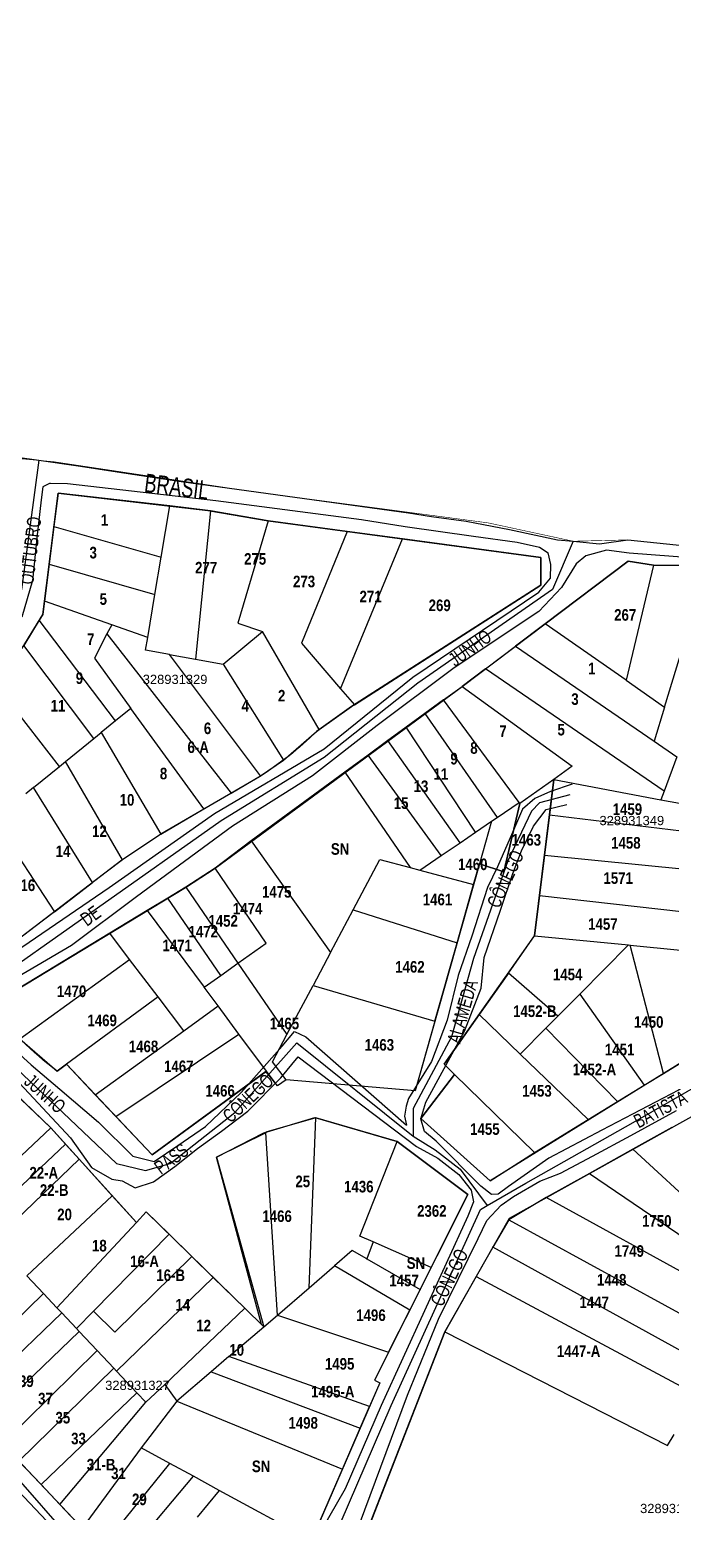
# Model space of a CAD drawing. Extents: x 206155 to 208014, y 4847439 to 4850017.
# Drawn here: x 207088.5 to 207227.3, y 4849492.7 to 4849813.3 of the extents above; entities that cross this region are included whole.
import ezdxf
from ezdxf.enums import TextEntityAlignment as Align

# ---------------------------------------------------------------- set-up
doc = ezdxf.new("R2010")
doc.units = 0
doc.header["$LTSCALE"] = 1.5
doc.header["$MEASUREMENT"] = 0
for name, color, linetype in [('CD-MALHA-LOTES', 40, 'CONTINUOUS'), ('CD_TXT_QUADRA', 7, 'CONTINUOUS'), ('LM-LIM-SETOR-FISCAL', 7, 'CONTINUOUS'), ('RU-QUADRAS', 6, 'CONTINUOUS'), ('SV-EIXO-RUA-N-PAV', 6, 'CONTINUOUS'), ('SV-EIXO-RUA-PAV', 20, 'CONTINUOUS'), ('SV-RUA-NAO-PAV-S-GUIA-C-GUIA', 7, 'CONTINUOUS'), ('SV-RUA-PAVIM-S-GUIA-C-GUIA', 7, 'CONTINUOUS'), ('SV-TXT-RUA-N-PAV-S-GUIA-C-GUIA', 7, 'CONTINUOUS'), ('SV-TXT-RUA-PAV-S-GUIA-C-GUIA', 7, 'CONTINUOUS'), ('Th_NmrPort', 7, 'CONTINUOUS')]:
    doc.layers.add(name, color=color, linetype=linetype)
doc.styles.add('ARIAL', font='ARIAL.TTF')
doc.styles.get("Standard").update_dxf_attribs({"font": 'swisscbo.ttf'})
doc.linetypes.add('Limite', pattern='A,20,-3,[130,ltypeshp.shx,S=6.35,R=0,X=0,Y=0],-3,20', length=46)

msp = doc.modelspace()

# ---------------------------------------------------------------- linework, layer by layer
at = {"layer": 'CD-MALHA-LOTES', "linetype": 'Continuous'}
for p, q in [((207094.64, 4849713.14), (207093.72, 4849705.89)), ((207118.77, 4849710.35), (207094.64, 4849713.14)), ((207116.91, 4849699.27), (207118.77, 4849710.35)), ((207127.61, 4849709.29), (207124.35, 4849677.21)), ((207140.09, 4849707.09), (207127.61, 4849709.29)), ((207093.72, 4849705.89), (207092.69, 4849697.72)), ((207093.72, 4849705.89), (207116.91, 4849699.27)), ((207140.09, 4849707.09), (207133.51, 4849685)), ((207157.14, 4849704.81), (207140.09, 4849707.09)), ((207157.14, 4849704.81), (207147.24, 4849680.64)), ((207169.11, 4849703.21), (207157.14, 4849704.81)), ((207155.73, 4849670.79), (207169.11, 4849703.21)), ((207092.69, 4849697.72), (207091.68, 4849689.77)), ((207092.69, 4849697.72), (207115.56, 4849691.21)), ((207115.56, 4849691.21), (207116.91, 4849699.27)), ((207217.91, 4849698.39), (207199.99, 4849684.88)), ((207223.38, 4849697.55), (207217.46, 4849672.68)), ((207223.38, 4849697.55), (207217.91, 4849698.39)), ((207235.1, 4849697.42), (207223.38, 4849697.55)), ((207225.8, 4849666.85), (207235.1, 4849697.42)), ((207114.01, 4849681.93), (207115.56, 4849691.21)), ((207106.24, 4849684.66), (207091.68, 4849689.77)), ((207090.56, 4849685.65), (207087.21, 4849680.14)), ((207107.07, 4849663.89), (207090.56, 4849685.65)), ((207133.51, 4849685), (207138.84, 4849683.17)), ((207199.99, 4849684.88), (207193.56, 4849680.04)), ((207217.46, 4849672.68), (207199.99, 4849684.88)), ((207105.2, 4849682.67), (207102.47, 4849677.42)), ((207106.24, 4849684.66), (207105.2, 4849682.67)), ((207105.2, 4849682.67), (207132.07, 4849648.25)), ((207114.01, 4849681.93), (207106.24, 4849684.66)), ((207113.55, 4849679.18), (207114.01, 4849681.93)), ((207130.36, 4849676.11), (207138.84, 4849683.17)), ((207151.07, 4849661.97), (207138.84, 4849683.17)), ((207102.36, 4849660.06), (207087.21, 4849680.14)), ((207118.7, 4849678.24), (207113.55, 4849679.18)), ((207147.24, 4849680.64), (207155.73, 4849670.79)), ((207187.03, 4849675.11), (207193.56, 4849680.04)), ((207193.56, 4849680.04), (207223.55, 4849659.46)), ((207102.47, 4849677.42), (207110.39, 4849666.58)), ((207138.43, 4849651.96), (207118.7, 4849678.24)), ((207118.7, 4849678.24), (207124.35, 4849677.21)), ((207124.35, 4849677.21), (207130.36, 4849676.11)), ((207130.36, 4849676.11), (207143.39, 4849655.39)), ((207187.03, 4849675.11), (207182.01, 4849671.33)), ((207225.73, 4849648.7), (207187.03, 4849675.11)), ((207094.94, 4849654.04), (207079.95, 4849673.31)), ((207217.46, 4849672.68), (207225.8, 4849666.85)), ((207155.73, 4849670.79), (207158.7, 4849667.34)), ((207178.01, 4849668.4), (207182.01, 4849671.33)), ((207182.01, 4849671.33), (207205.79, 4849654.08)), ((207110.39, 4849666.58), (207107.07, 4849663.89)), ((207126.14, 4849644.82), (207110.39, 4849666.58)), ((207178.01, 4849668.4), (207173.95, 4849665.44)), ((207194.33, 4849646.24), (207178.01, 4849668.4)), ((207225.8, 4849666.85), (207223.55, 4849659.46)), ((207107.07, 4849663.89), (207103.92, 4849661.33)), ((207169.93, 4849662.51), (207165.95, 4849659.61)), ((207173.95, 4849665.44), (207169.93, 4849662.51)), ((207184.93, 4849639.82), (207169.93, 4849662.51)), ((207173.95, 4849665.44), (207189.6, 4849643.01)), ((207096.22, 4849655.08), (207102.36, 4849660.06)), ((207102.36, 4849660.06), (207103.92, 4849661.33)), ((207103.92, 4849661.33), (207116.85, 4849639.38)), ((207165.95, 4849659.61), (207161.67, 4849656.48)), ((207181.58, 4849637.53), (207165.95, 4849659.61)), ((207223.55, 4849659.46), (207228.47, 4849656.09)), ((207161.67, 4849656.48), (207156.62, 4849652.8)), ((207177.51, 4849634.74), (207161.67, 4849656.48)), ((207228.47, 4849656.09), (207225.73, 4849648.7)), ((207089.34, 4849649.5), (207094.94, 4849654.04)), ((207094.94, 4849654.04), (207096.22, 4849655.08)), ((207108.56, 4849633.83), (207096.22, 4849655.08)), ((207156.62, 4849652.8), (207136.42, 4849637.94)), ((207138.43, 4849651.96), (207143.39, 4849655.39)), ((207156.62, 4849652.8), (207170.74, 4849632.14)), ((207205.79, 4849654.08), (207201.82, 4849651.21)), ((207089.34, 4849649.5), (207087.63, 4849648.11)), ((207102.1, 4849628.92), (207089.34, 4849649.5)), ((207132.07, 4849648.25), (207138.43, 4849651.96)), ((207201.82, 4849651.21), (207194.48, 4849646.04)), ((207201.82, 4849651.21), (207200.88, 4849643.48)), ((207201.82, 4849651.21), (207225.02, 4849646.8)), ((207126.14, 4849644.82), (207132.07, 4849648.25)), ((207225.73, 4849648.7), (207225.02, 4849646.8)), ((207225.02, 4849646.8), (207231.85, 4849645.55)), ((207116.85, 4849639.38), (207126.14, 4849644.82)), ((207189.6, 4849643.01), (207194.33, 4849646.24)), ((207194.48, 4849646.04), (207194.33, 4849646.24)), ((207200.88, 4849643.48), (207199.82, 4849634.82)), ((207231.85, 4849639.76), (207200.88, 4849643.48)), ((207080.79, 4849642.56), (207093.85, 4849622.61)), ((207184.93, 4849639.82), (207188.36, 4849642.17)), ((207188.36, 4849642.17), (207185.75, 4849632.94)), ((207188.36, 4849642.17), (207189.6, 4849643.01)), ((207116.85, 4849639.38), (207108.56, 4849633.83)), ((207136.42, 4849637.94), (207128.63, 4849632.04)), ((207136.42, 4849637.94), (207153.55, 4849613.79)), ((207177.51, 4849634.74), (207181.58, 4849637.53)), ((207181.58, 4849637.53), (207184.93, 4849639.82)), ((207108.56, 4849633.83), (207102.1, 4849628.92)), ((207158.47, 4849623.04), (207164.24, 4849633.87)), ((207164.24, 4849633.87), (207170.74, 4849632.14)), ((207172.88, 4849631.58), (207177.51, 4849634.74)), ((207199.82, 4849634.82), (207198.76, 4849626.1)), ((207199.82, 4849634.82), (207231.04, 4849631.7)), ((207128.63, 4849632.04), (207122.27, 4849627.94)), ((207139.66, 4849615.82), (207128.63, 4849632.04)), ((207170.74, 4849632.14), (207172.88, 4849631.58)), ((207172.88, 4849631.58), (207184.49, 4849628.49)), ((207184.49, 4849628.49), (207185.75, 4849632.94)), ((207093.85, 4849622.61), (207102.1, 4849628.92)), ((207122.27, 4849627.94), (207118.38, 4849625.56)), ((207122.27, 4849627.94), (207133.49, 4849611.46)), ((207180.93, 4849615.91), (207184.49, 4849628.49)), ((207118.38, 4849625.56), (207113.92, 4849622.86)), ((207129.8, 4849608.85), (207118.38, 4849625.56)), ((207198.76, 4849626.1), (207197.69, 4849617.39)), ((207198.76, 4849626.1), (207230.13, 4849622.61)), ((207093.85, 4849622.61), (207087.3, 4849617.6)), ((207113.92, 4849622.86), (207105.8, 4849617.96)), ((207113.92, 4849622.86), (207126.21, 4849606.31)), ((207153.55, 4849613.79), (207158.47, 4849623.04)), ((207158.47, 4849623.04), (207180.93, 4849615.91)), ((207110.09, 4849612.31), (207105.8, 4849617.96)), ((207133.49, 4849611.46), (207139.66, 4849615.82)), ((207176.12, 4849598.93), (207180.93, 4849615.91)), ((207192.02, 4849609.31), (207197.69, 4849617.39)), ((207197.69, 4849617.39), (207218, 4849615.43)), ((207218, 4849615.43), (207207.44, 4849604.76)), ((207218, 4849615.43), (207218.35, 4849615.4)), ((207225.54, 4849587.65), (207218.35, 4849615.4)), ((207218.35, 4849615.4), (207229.24, 4849614.31)), ((207086.35, 4849595.13), (207110.09, 4849612.31)), ((207116.24, 4849604.19), (207110.09, 4849612.31)), ((207129.8, 4849608.85), (207133.49, 4849611.46)), ((207133.49, 4849611.46), (207144.12, 4849596.08)), ((207153.55, 4849613.79), (207149.77, 4849606.69)), ((207126.21, 4849606.31), (207129.8, 4849608.85)), ((207192.02, 4849609.31), (207185.68, 4849600.36)), ((207202.72, 4849600), (207192.02, 4849609.31)), ((207129.22, 4849602.25), (207126.21, 4849606.31)), ((207144.12, 4849596.08), (207149.77, 4849606.69)), ((207149.77, 4849606.69), (207176.12, 4849598.93)), ((207207.44, 4849604.76), (207202.72, 4849600)), ((207207.44, 4849604.76), (207221.38, 4849585.1)), ((207116.24, 4849604.19), (207096.43, 4849589.63)), ((207121.79, 4849596.87), (207116.24, 4849604.19)), ((207121.79, 4849596.87), (207129.22, 4849602.25)), ((207133.74, 4849596.15), (207129.22, 4849602.25)), ((207176.12, 4849598.93), (207171.85, 4849583.87)), ((207185.68, 4849600.36), (207194.58, 4849591.79)), ((207202.72, 4849600), (207200.15, 4849597.41)), ((207102.68, 4849583.03), (207121.79, 4849596.87)), ((207107.15, 4849578.3), (207133.74, 4849596.15)), ((207139.69, 4849588.12), (207133.74, 4849596.15)), ((207140.97, 4849590.17), (207144.12, 4849596.08)), ((207200.15, 4849597.41), (207194.58, 4849591.79)), ((207215.61, 4849581.55), (207200.15, 4849597.41)), ((207194.58, 4849591.79), (207209.26, 4849577.65)), ((207096.43, 4849589.63), (207102.68, 4849583.03)), ((207143.94, 4849586.26), (207140.97, 4849590.17)), ((207114.99, 4849570.02), (207139.69, 4849588.12)), ((207142.05, 4849584.95), (207139.69, 4849588.12)), ((207143.94, 4849586.26), (207142.05, 4849584.95)), ((207171.85, 4849583.87), (207143.94, 4849586.26)), ((207197.68, 4849570.54), (207180.38, 4849587.44)), ((207221.38, 4849585.1), (207225.54, 4849587.65)), ((207102.68, 4849583.03), (207107.15, 4849578.3)), ((207215.61, 4849581.55), (207221.38, 4849585.1)), ((207093.05, 4849575.87), (207086.6, 4849582.09)), ((207209.26, 4849577.65), (207215.61, 4849581.55)), ((207074.3, 4849558.29), (207093.05, 4849575.87)), ((207096.21, 4849572.37), (207093.05, 4849575.87)), ((207107.15, 4849578.3), (207114.99, 4849570.02)), ((207150.37, 4849578.07), (207139.55, 4849574.92)), ((207148.95, 4849541.32), (207150.37, 4849578.07)), ((207167.99, 4849572.95), (207150.37, 4849578.07)), ((207197.68, 4849570.54), (207209.26, 4849577.65)), ((207227.36, 4849575.94), (207218.9, 4849571.27)), ((207139.55, 4849574.81), (207128.89, 4849569.54)), ((207139.55, 4849574.92), (207139.55, 4849574.81)), ((207142.07, 4849535.36), (207139.55, 4849574.81)), ((207159.92, 4849552.48), (207167.99, 4849572.95)), ((207077.6, 4849554.78), (207096.21, 4849572.37)), ((207099.2, 4849569.08), (207096.21, 4849572.37)), ((207128.89, 4849569.54), (207139.14, 4849532.86)), ((207188.11, 4849564.45), (207197.68, 4849570.54)), ((207218.9, 4849571.27), (207209.57, 4849566.03)), ((207243.78, 4849548.35), (207218.9, 4849571.27)), ((207080.76, 4849551.42), (207099.2, 4849569.08)), ((207106.36, 4849561.19), (207099.2, 4849569.08)), ((207209.57, 4849566.03), (207200.22, 4849560.85)), ((207209.57, 4849566.03), (207241.4, 4849544.3)), ((207087.88, 4849543.87), (207106.36, 4849561.19)), ((207111.59, 4849555.43), (207106.36, 4849561.19)), ((207200.22, 4849560.85), (207192.1, 4849556.02)), ((207238.68, 4849539.66), (207200.22, 4849560.85)), ((207094.38, 4849536.96), (207111.59, 4849555.43)), ((207192.1, 4849556.02), (207188.67, 4849550.05)), ((207192.1, 4849556.02), (207234.66, 4849532.73)), ((207118.62, 4849552.87), (207102.26, 4849536.21)), ((207123.54, 4849548.08), (207118.62, 4849552.87)), ((207162.78, 4849551.21), (207159.92, 4849552.48)), ((207162.78, 4849551.21), (207161.43, 4849547.53)), ((207175.31, 4849545.66), (207162.78, 4849551.21)), ((207106.89, 4849531.7), (207123.54, 4849548.08)), ((207123.54, 4849548.08), (207128.2, 4849543.53)), ((207158.23, 4849549.35), (207154.41, 4849546.04)), ((207161.43, 4849547.53), (207158.23, 4849549.35)), ((207161.43, 4849547.53), (207172.94, 4849540.95)), ((207188.67, 4849550.05), (207185.07, 4849543.75)), ((207231.54, 4849526.46), (207188.67, 4849550.05)), ((207087.88, 4849543.87), (207091.49, 4849540.04)), ((207148.95, 4849541.32), (207154.41, 4849546.04)), ((207170.69, 4849536.47), (207154.41, 4849546.04)), ((207172.94, 4849540.95), (207175.31, 4849545.66)), ((207185.07, 4849543.75), (207178.29, 4849531.77)), ((207185.07, 4849543.75), (207229.32, 4849520.02)), ((207128.2, 4849543.53), (207107.27, 4849523.27)), ((207135.03, 4849536.87), (207128.2, 4849543.53)), ((207142.07, 4849535.36), (207148.95, 4849541.32)), ((207170.69, 4849536.47), (207172.94, 4849540.95)), ((207091.49, 4849540.04), (207070.54, 4849519.76)), ((207094.38, 4849536.96), (207091.49, 4849540.04)), ((207074.56, 4849515.79), (207095.43, 4849535.85)), ((207095.43, 4849535.85), (207094.38, 4849536.96)), ((207095.43, 4849535.85), (207098.6, 4849532.48)), ((207098.6, 4849532.48), (207102.26, 4849536.21)), ((207102.26, 4849536.21), (207106.89, 4849531.7)), ((207135.03, 4849536.87), (207117.68, 4849520.4)), ((207139.14, 4849532.86), (207135.03, 4849536.87)), ((207139.14, 4849532.86), (207142.07, 4849535.36)), ((207142.07, 4849535.36), (207166.11, 4849527.36)), ((207166.11, 4849527.36), (207170.69, 4849536.47)), ((207099.18, 4849531.87), (207078.47, 4849511.94)), ((207099.18, 4849531.87), (207098.6, 4849532.48)), ((207103.06, 4849527.74), (207099.18, 4849531.87)), ((207131.58, 4849526.41), (207139.14, 4849532.86)), ((207178.29, 4849531.77), (207159.67, 4849484.16)), ((207178.29, 4849531.77), (207226.4, 4849507.19)), ((207082.61, 4849507.56), (207103.06, 4849527.74)), ((207106.68, 4849523.9), (207103.06, 4849527.74)), ((207131.58, 4849526.41), (207127.71, 4849523.1)), ((207161.97, 4849515.64), (207131.58, 4849526.41)), ((207166.11, 4849527.36), (207163.08, 4849521.33)), ((207086.17, 4849503.79), (207106.68, 4849523.9)), ((207107.27, 4849523.27), (207106.68, 4849523.9)), ((207107.27, 4849523.27), (207111.69, 4849518.58)), ((207127.71, 4849523.1), (207120.33, 4849516.81)), ((207127.71, 4849523.1), (207159.95, 4849510.96)), ((207163.08, 4849521.33), (207164.18, 4849520.78)), ((207090.94, 4849498.75), (207111.69, 4849518.58)), ((207113.62, 4849516.53), (207111.69, 4849518.58)), ((207117.68, 4849520.4), (207113.62, 4849516.53)), ((207117.68, 4849520.4), (207120.33, 4849516.81)), ((207164.18, 4849520.78), (207161.97, 4849515.64)), ((207094.99, 4849494.46), (207113.62, 4849516.53)), ((207120.33, 4849516.81), (207112.61, 4849506.67)), ((207120.33, 4849516.81), (207156.13, 4849502.1)), ((207159.95, 4849510.96), (207161.97, 4849515.64)), ((207156.13, 4849502.1), (207159.95, 4849510.96)), ((207226.4, 4849507.19), (207227.87, 4849509.59)), ((207112.61, 4849506.67), (207099.85, 4849489.32)), ((207118.81, 4849503.3), (207112.61, 4849506.67)), ((207086.17, 4849503.79), (207090.94, 4849498.75)), ((207103.94, 4849484.99), (207118.81, 4849503.3)), ((207123.89, 4849500.54), (207118.81, 4849503.3)), ((207149.41, 4849486.68), (207156.13, 4849502.1)), ((207107.59, 4849481.13), (207123.89, 4849500.54)), ((207129.5, 4849497.49), (207123.89, 4849500.54)), ((207090.94, 4849498.75), (207094.99, 4849494.46)), ((207129.5, 4849497.49), (207124.69, 4849491.72)), ((207149.41, 4849486.68), (207129.5, 4849497.49)), ((207094.99, 4849494.46), (207099.85, 4849489.32))]:
    msp.add_line(p, q, dxfattribs=at)
at = {"layer": 'CD-MALHA-LOTES', "linetype": 'Continuous', "flags": 128}
for points in [[(207127.61, 4849709.29), (207127.04, 4849709.39), (207118.77, 4849710.35)], [(207158.7, 4849667.34), (207199.05, 4849693.23), (207199.05, 4849699.21), (207169.11, 4849703.21)], [(207091.68, 4849689.77), (207091.32, 4849686.89), (207090.56, 4849685.65)], [(207151.07, 4849661.97), (207158.11, 4849666.96), (207158.7, 4849667.34)], [(207143.39, 4849655.39), (207150.52, 4849661.58), (207151.07, 4849661.97)], [(207185.75, 4849632.94), (207191, 4849631.26), (207194.48, 4849646.04)], [(207105.8, 4849617.96), (207079.84, 4849602.28), (207086.35, 4849595.13)], [(207225.54, 4849587.65), (207232.72, 4849592.06), (207232.5, 4849614.03), (207229.24, 4849614.31)], [(207185.68, 4849600.36), (207178.1, 4849589.67), (207180.38, 4849587.44)], [(207086.35, 4849595.13), (207094.42, 4849588.15), (207096.43, 4849589.63)], [(207180.38, 4849587.44), (207173.1, 4849577.93), (207188.11, 4849564.45)], [(207175.31, 4849545.66), (207183.24, 4849561.44), (207167.99, 4849572.95)], [(207118.62, 4849552.87), (207113.69, 4849557.69), (207111.59, 4849555.43)]]:
    msp.add_lwpolyline(points, dxfattribs=at)
at = {"layer": 'CD-MALHA-LOTES', "linetype": 'Continuous'}
for p in [(207103.92, 4849661.33), (207116.85, 4849639.38), (207158.47, 4849623.04), (207161.43, 4849547.53), (207188.67, 4849550.05), (207172.94, 4849540.95), (207142.07, 4849535.36), (207166.11, 4849527.36)]:
    msp.add_point(p, dxfattribs=at)
at = {"layer": 'LM-LIM-SETOR-FISCAL', "linetype": 'Limite', "ltscale": 0.1, "const_width": 0.13, "flags": 128}
msp.add_lwpolyline([(207693.53, 4847579.56), (207661.03, 4847549.31), (207612.7, 4847504.12), (207608.58, 4847500.27), (207585.3, 4847478.55), (207576.34, 4847469.74), (207571.87, 4847465.34), (207556.36, 4847486.66), (207540.14, 4847507.78), (207531.85, 4847519.47), (207511.91, 4847545.61), (207506.17, 4847553.18), (207498.88, 4847562.81), (207463.75, 4847610.71), (207457.67, 4847619.01), (207440.44, 4847642.51), (207431.06, 4847656.73), (207427.79, 4847661.69), (207410.24, 4847685.38), (207400.06, 4847698.96), (207390.62, 4847713.26), (207368.81, 4847743.14), (207367.63, 4847745.51), (207365.1, 4847750.55), (207350.49, 4847771.92), (207340.01, 4847785.42), (207333.8, 4847793.43), (207328.91, 4847799.72), (207315.6, 4847819.35), (207310.76, 4847826.26), (207285.87, 4847860.83), (207260.72, 4847896.98), (207248.23, 4847915.4), (207242.67, 4847921.29), (207202.51, 4847892.47), (207193.03, 4847885.67), (207186.34, 4847883.83), (207169.47, 4847906.92), (207159.13, 4847921.36), (207145.03, 4847940.16), (207134.22, 4847955.66), (207130.37, 4847960.22), (207126.09, 4847965.9), (207111.59, 4847986.15), (207100.06, 4848001.48), (207090.77, 4848014.03), (207087.01, 4848019.05), (207075.04, 4848034.33), (207069.37, 4848045.04), (207069.26, 4848049.8), (207069.11, 4848053.33), (207066.5, 4848058.01), (207060.87, 4848065.4), (207031.95, 4848105.77), (207020.41, 4848120.82), (207005.92, 4848142.54), (206995.35, 4848155.22), (206982.67, 4848172.12), (206959.42, 4848202.77), (206955.58, 4848209.27), (206948.97, 4848217), (206956.28, 4848221.98), (206974.04, 4848236.91), (207015.88, 4848269.11), (207005.71, 4848281.99), (206987.16, 4848307.84), (206966.87, 4848336.83), (206960.49, 4848346.74), (207051.18, 4848413.73), (207093.59, 4848446.09), (207106.7, 4848455.88), (207140.72, 4848483.45), (207169.66, 4848504.88), (207261.26, 4848571.24), (207250.42, 4848586.92), (207233.64, 4848611.27), (207214.13, 4848640.25), (207199.66, 4848661.86), (207162.16, 4848719.72), (207148.67, 4848740.27), (207138.58, 4848756.16), (207114.21, 4848785.08), (207108.98, 4848791.97), (207099.68, 4848804.07), (207089.04, 4848833.89), (207075.28, 4848852.41), (207054.15, 4848879.42), (207034.07, 4848905.39), (207008.79, 4848936.89), (207002.49, 4848944.75), (206978.67, 4848976.02), (206968.98, 4848989.87), (206958.44, 4849004.76), (206966.26, 4849011.39), (206981.71, 4849023.09), (207002.58, 4849038.25), (207026.18, 4849059.14), (207039.09, 4849069.24), (207048.4, 4849077.1), (207033.93, 4849094.44), (207025.31, 4849104.91), (207019.34, 4849111.98), (206955.53, 4849187.19), (206739.99, 4849438.83), (206628.48, 4849357.79), (206159.3, 4849769.3), (206177.89, 4849842.97), (206311.32, 4849828.25), (206318.97, 4849888.04), (206376.86, 4849879.93), (206422.43, 4850015.06), (206474.48, 4850006.62), (206492.19, 4850011.1), (206819.81, 4849985.62), (206867.89, 4849970.66), (206761.86, 4849758.64), (206955.52, 4849737.17), (206981.38, 4849733.58), (207038.29, 4849725.23), (207070.29, 4849722.03), (207093.76, 4849719.89), (207136.42, 4849713.49), (207187.69, 4849706.67), (207206.03, 4849702.71), (207217.82, 4849703), (207238.05, 4849700.95), (207257.69, 4849697.98), (207277.63, 4849691.43), (207298.76, 4849680.12), (207307.69, 4849672.68), (207325.58, 4849647.34), (207339.6, 4849627.48), (207365.17, 4849591.27), (207375.36, 4849576.96), (207394.56, 4849549.23), (207402.02, 4849538.56), (207409.91, 4849527.9), (207417.58, 4849518.68), (207445.75, 4849483.09), (207461.51, 4849464.09), (207489.49, 4849426.56), (207512.94, 4849401.39), (207520.93, 4849386.71), (207524.83, 4849382.69), (207529.48, 4849377.88), (207540.69, 4849361.49), (207560.95, 4849335.89), (207577.23, 4849307.07), (207583.74, 4849297.42), (207628.15, 4849239.89), (207643.22, 4849219.05), (207658.02, 4849201.49), (207693.22, 4849158.83), (207705.61, 4849141.39), (207712.86, 4849133.84), (207725.65, 4849112.01), (207736.66, 4849084.67), (207739.33, 4849078.11), (207747.93, 4849059.71), (207757.22, 4849040.43), (207775.14, 4849006.28), (207791.99, 4848977.54), (207792.78, 4848975.77), (207795.96, 4848968.62), (207802.2, 4848960.18), (207825.03, 4848930.31), (207842.53, 4848910.15), (207856.41, 4848891.07), (207858.75, 4848886.94), (207866.81, 4848872.74), (207869.94, 4848867.11), (207871.77, 4848863.82), (207879.69, 4848853.91), (207882.92, 4848845.94), (207889.76, 4848830.42), (207897.96, 4848811.56), (207901.5, 4848803.37), (207910.93, 4848782.03), (207925.43, 4848746.58), (207927.76, 4848740.69), (207935.19, 4848724.84), (207938.98, 4848722.35), (207951.29, 4848714.3), (207953.61, 4848706.94), (207955.87, 4848700.21), (207959.42, 4848694.96), (207980.21, 4848656.63), (207983.23, 4848650.23), (207987.97, 4848639.65), (207991.98, 4848624.34), (207992.34, 4848618.14), (207992.71, 4848609.76), (207992.35, 4848598.91), (207989.51, 4848588.21), (207986.21, 4848576.49), (207981.13, 4848552.93), (207979.22, 4848544.32), (207974.12, 4848527.55), (207970.47, 4848512.96), (207968.53, 4848505.21), (207962.87, 4848484.57), (207961.77, 4848475.9), (207962.44, 4848471.73), (207962.76, 4848468.22), (207963.58, 4848460.32), (207965.62, 4848437.71), (207970.3, 4848417.74), (207973.97, 4848405.11), (207979.52, 4848388.8), (207983.37, 4848372.15), (207985.88, 4848361.34), (207994.8, 4848328.69), (207998.94, 4848313.63), (208000.94, 4848308.61), (208001.28, 4848301.24), (208004.29, 4848290.86), (208006.08, 4848286.4), (208007.64, 4848282.49), (208010.65, 4848271.5), (208010.53, 4848262.57), (208009.71, 4848251.17), (208006.89, 4848242.28), (208002.27, 4848228.55), (207997.36, 4848212.8), (207991.07, 4848194.77), (207987.4, 4848183.31), (207984.51, 4848174.56), (207981.76, 4848167.44), (207976.41, 4848152.41), (207973.09, 4848141.61), (207967.4, 4848130.11), (207964.22, 4848121.42), (207961.45, 4848112.84), (207955.63, 4848098.17), (207952.19, 4848088.84), (207947.6, 4848075.6), (207943.28, 4848060.34), (207938.8, 4848047.89), (207935.95, 4848038.31), (207931.75, 4848023.44), (207924.02, 4847983.95), (207922.67, 4847973.36), (207921, 4847963.57), (207920.32, 4847960.19), (207917.77, 4847945.28), (207916.42, 4847941.01), (207910.26, 4847922.04), (207901.41, 4847892.98), (207897.62, 4847878.65), (207892.25, 4847865.58), (207878.3, 4847837.34), (207872.42, 4847829.43), (207870.47, 4847825.73), (207866.98, 4847818.64), (207853.99, 4847795.84), (207843.32, 4847778.24), (207832.06, 4847762.95), (207814.75, 4847736.4), (207805.8, 4847721.97), (207788.79, 4847698.98), (207782.07, 4847685.13), (207771.56, 4847663.44), (207770.16, 4847648.29), (207754.59, 4847638.36), (207743.55, 4847627.73)], close=True, dxfattribs=at)
at = {"layer": 'RU-QUADRAS', "color": 6, "linetype": 'Continuous'}
msp.add_lwpolyline([(207041.31, 4849639.13), (207086.89, 4849679.61), (207091.32, 4849686.89), (207094.64, 4849713.14), (207127.04, 4849709.39), (207140.09, 4849707.09), (207199.05, 4849699.21), (207199.05, 4849693.23), (207158.11, 4849666.96), (207150.52, 4849661.58, -0.055004), (207138.17, 4849651.78), (207116.85, 4849639.38), (207108.42, 4849633.75), (207073.04, 4849606.7, -0.028276)], format="xyb", close=True, dxfattribs=at)
for points in [[(207232.72, 4849592.06), (207188.11, 4849564.45), (207173.1, 4849577.93), (207180.38, 4849587.44), (207178.1, 4849589.67), (207197.69, 4849617.39), (207201.82, 4849651.21), (207194.48, 4849646.04), (207191, 4849631.26), (207185.75, 4849632.94), (207171.85, 4849583.87), (207143.94, 4849586.26), (207142.05, 4849584.95), (207139.58, 4849588.04), (207114.99, 4849570.02), (207096.43, 4849589.63), (207094.42, 4849588.15, -0.059657), (207079.84, 4849602.28), (207122.15, 4849627.86), (207128.62, 4849632.05), (207182.01, 4849671.33), (207217.91, 4849698.39), (207223.38, 4849697.55), (207235.1, 4849697.42)], [(207159.67, 4849484.16), (207178.29, 4849531.77), (207192.29, 4849556.36), (207233.51, 4849579.35, -0.019075)]]:
    msp.add_lwpolyline(points, format="xyb", dxfattribs=at)
msp.add_lwpolyline([(207028.27, 4849564.59), (207029.65, 4849567.07), (207071.83, 4849596.27), (207093.05, 4849575.87), (207111.59, 4849555.43), (207113.69, 4849557.69), (207138.62, 4849533.37), (207128.89, 4849569.54), (207139.09, 4849574.78), (207150.12, 4849578.08), (207167.99, 4849572.95), (207183.24, 4849561.44), (207163.08, 4849521.33), (207164.18, 4849520.78), (207149.41, 4849486.68), (207144.06, 4849479.72), (207125.58, 4849462.09), (207078.46, 4849511.94), (207028.66, 4849561.15)], close=True, dxfattribs=at)
at = {"layer": 'SV-EIXO-RUA-N-PAV'}
for points in [[(206971.22, 4849735.12), (206971.85, 4849713.67), (206973.93, 4849690.76), (206976.61, 4849684.21), (206981.67, 4849677.96), (207031.37, 4849640.76), (207036.15, 4849636.26), (207067.68, 4849606.54), (207072.12, 4849601.97), (207078.39, 4849595.53), (207107.26, 4849568.15), (207113.51, 4849566.66), (207118.86, 4849568.15), (207132.85, 4849579.16), (207146.29, 4849594.24), (207171.44, 4849574.06)], [(207090.45, 4849720.23), (207086.72, 4849692.25), (207084.04, 4849686.59), (207079.58, 4849681.83), (207036.15, 4849636.26)], [(207206.03, 4849702.71), (207201.59, 4849692.25), (207172.43, 4849672.01), (207152.19, 4849655.94), (207129.87, 4849642.25), (207076.31, 4849604.46), (207072.12, 4849601.97), (207050.71, 4849589.28), (207020.5, 4849566.56), (207019.09, 4849565.5), (206973.51, 4849531.22)], [(207217.82, 4849703), (207238.05, 4849700.95), (207257.69, 4849697.98), (207277.63, 4849691.43), (207298.76, 4849680.12), (207307.69, 4849672.68), (207325.58, 4849647.34), (207339.6, 4849627.48), (207365.17, 4849591.27), (207399.77, 4849542.27), (207409.91, 4849527.9), (207417.58, 4849518.68), (207442.07, 4849489.27), (207512.94, 4849401.39)], [(207124.19, 4849456.05), (207139.84, 4849469.42), (207146.39, 4849475.67), (207152.04, 4849481.92), (207166.63, 4849515.85), (207185.97, 4849558.25), (207187.44, 4849559.1), (207195.79, 4849563.91), (207219, 4849577), (207234.55, 4849585.96), (207236.56, 4849587.12), (207259.63, 4849602.41), (207261.52, 4849603.61), (207264.22, 4849605.31), (207265.9, 4849606.09), (207267.48, 4849606.8), (207281.65, 4849618.67), (207286.79, 4849622.02), (207325.58, 4849647.34)], [(207205.31, 4849647.91), (207198.77, 4849646.12), (207196.98, 4849644.33), (207191.92, 4849633.62), (207184.48, 4849612.49), (207179.72, 4849595.53), (207171.39, 4849580.05), (207171.44, 4849574.06), (207176.15, 4849571.13), (207181.58, 4849566.96), (207187.44, 4849559.1)], [(207019.09, 4849565.5), (207029.15, 4849554.25), (207037.42, 4849548.71), (207122.01, 4849459.28), (207124.19, 4849456.05), (207128.09, 4849450.24), (207154.06, 4849424.12), (207166.38, 4849408.84), (207175.42, 4849394.96), (207180.36, 4849382.81)]]:
    msp.add_lwpolyline(points, dxfattribs=at)
at = {"layer": 'SV-EIXO-RUA-PAV'}
msp.add_lwpolyline([(206955.52, 4849737.31), (206971.22, 4849735.12), (206975.46, 4849734.58), (207009.95, 4849730.24), (207081.69, 4849721.47), (207090.45, 4849720.23), (207098.99, 4849719.03), (207108.87, 4849717.52), (207121.23, 4849715.65), (207170.41, 4849708.82), (207175.36, 4849708.09), (207182.86, 4849707.04), (207192.26, 4849705.28), (207202.66, 4849703.02), (207206.03, 4849702.71), (207211.73, 4849702.18), (207217.82, 4849703)], dxfattribs=at)
at = {"layer": 'SV-RUA-NAO-PAV-S-GUIA-C-GUIA', "flags": 128}
for points in [[(207092.94, 4849715.24), (207091.35, 4849714.46), (207090.97, 4849711.66), (207090.09, 4849704.06), (207089.12, 4849694.19), (207086.82, 4849686.31)], [(207237.14, 4849698.7), (207218.16, 4849700.16), (207213.25, 4849700.81), (207208.78, 4849699.56), (207206.7, 4849697.8), (207203.5, 4849692.71), (207198.59, 4849687.54), (207180.26, 4849675.34), (207163.67, 4849662.84), (207149.68, 4849652.01), (207132.35, 4849641.13), (207111.6, 4849625.84), (207097.54, 4849615.33), (207082.54, 4849606.49)], [(207080.99, 4849611.03), (207105.66, 4849627.81), (207128.43, 4849643.83), (207152.15, 4849657.79), (207171.38, 4849673.32), (207198.59, 4849691.69), (207201.14, 4849694.75), (207201.2, 4849697.65), (207200.64, 4849700.17)], [(207205.79, 4849650.15), (207201.12, 4849648.57), (207197.76, 4849647.12), (207195.1, 4849644.81), (207192.91, 4849639.72), (207189.64, 4849632.33), (207187.48, 4849627.85), (207184.12, 4849617.32), (207181.17, 4849608.84), (207178.76, 4849599.13), (207175.36, 4849590.22), (207170.39, 4849582.25), (207169.92, 4849580.56), (207169.54, 4849578.37), (207169.97, 4849576.49)], [(207233.36, 4849586.96), (207228.82, 4849584), (207212.23, 4849575.41), (207200.77, 4849569.31), (207192.01, 4849563.17), (207189.84, 4849561.56), (207188.39, 4849561.5), (207186.08, 4849563.29), (207176.37, 4849572.99), (207173.86, 4849575.07), (207173.07, 4849577.79), (207174.17, 4849581.4), (207182.56, 4849596.8), (207186.16, 4849606.09), (207186.76, 4849612.68), (207190.31, 4849622.92), (207193, 4849630.86), (207194.88, 4849635.76), (207197.45, 4849641.09), (207200.2, 4849644.7), (207204.67, 4849645.78)], [(207083.04, 4849594.77), (207088.8, 4849589.48), (207095.03, 4849584.24), (207103.35, 4849577.11), (207110.82, 4849569.75), (207115.43, 4849568.62), (207120.5, 4849572.07), (207126.52, 4849576.17), (207134.24, 4849583.51), (207143.1, 4849593.52), (207145.78, 4849596.73), (207148.2, 4849595.52), (207169.97, 4849576.49)], [(207085.29, 4849586.61), (207097.34, 4849573.71), (207101.88, 4849567.33), (207106.22, 4849564.75), (207108.48, 4849564.44), (207111.31, 4849562.88), (207115.3, 4849564.17), (207119.88, 4849567.49), (207124.76, 4849571.41), (207129.99, 4849575.13), (207135.66, 4849579.46), (207142.81, 4849586.66), (207146.54, 4849591.24), (207172.15, 4849571.81), (207176.74, 4849569.34), (207181.29, 4849565.79), (207183.96, 4849562.41), (207184.48, 4849559.88), (207183.22, 4849556.78), (207164.47, 4849515.87), (207156.74, 4849497.82), (207146.47, 4849480.03)], [(207159.81, 4849490.19), (207170.19, 4849518.09), (207176.91, 4849534.52), (207185.45, 4849551.92), (207187.38, 4849555.85), (207190.46, 4849559.19), (207193.14, 4849561), (207198.8, 4849564.33), (207203.31, 4849566.07), (207210.24, 4849569.78), (207218.51, 4849574.24), (207228.38, 4849579.66)], [(207096.05, 4849488.55), (207086.55, 4849499.33)]]:
    msp.add_lwpolyline(points, dxfattribs=at)
at = {"layer": 'SV-RUA-PAVIM-S-GUIA-C-GUIA', "flags": 128}
msp.add_lwpolyline([(207092.94, 4849715.24), (207096.67, 4849715.16), (207128.74, 4849711.52), (207160.26, 4849707.42), (207169.7, 4849705.92), (207184.46, 4849703.79), (207193.93, 4849702.48), (207198.75, 4849701.45), (207200.64, 4849700.17)], dxfattribs=at)

# ---------------------------------------------------------------- texts
at = {"layer": 'CD_TXT_QUADRA', "color": 7, "linetype": 'Continuous', "style": 'ARIAL'}
for s, p in [('328931329', (207119.93, 4849672.84)), ('328931349', (207218.71, 4849642.32)), ('328931327', (207111.81, 4849520.21)), ('328931347', (207227.49, 4849493.58))]:
    msp.add_text(s, height=2, dxfattribs=at).set_placement(p, align=Align.MIDDLE)
at = {"layer": 'SV-TXT-RUA-N-PAV-S-GUIA-C-GUIA', "style": 'ARIAL', "width": 0.7}
for s, rotation, p in [('OUTUBRO', 83, (207089.24, 4849693.26)), ('JUNHO', 36, (207180.52, 4849675.46)), ('CÔNEGO', 65, (207189.98, 4849623.14)), ('DE', 36, (207100.88, 4849619.32)), ('ALAMEDA', 74, (207181.58, 4849593.88)), ('JUNHO', 318, (207087.05, 4849585.52)), ('CÔNEGO', 43, (207131.97, 4849576.76)), ('BATISTA', 28, (207220.19, 4849575.71)), ('PASS.', 37, (207116.9, 4849565.65)), ('CÔNEGO', 64, (207177.73, 4849537))]:
    msp.add_text(s, height=3, rotation=rotation, dxfattribs=at).set_placement(p)
at = {"layer": 'SV-TXT-RUA-PAV-S-GUIA-C-GUIA', "style": 'ARIAL', "width": 0.7}
msp.add_text('BRASIL', height=4, rotation=353, dxfattribs=at).set_placement((207113.13, 4849713.39))
at = {"layer": 'Th_NmrPort', "color": 1}
for s, p in [('1', (207103.88, 4849707.31)), ('3', (207101.43, 4849700.25)), ('277', (207124.25, 4849696.99)), ('275', (207134.85, 4849698.89)), ('273', (207145.44, 4849694.01)), ('5', (207103.61, 4849690.21)), ('271', (207159.83, 4849690.75)), ('269', (207174.77, 4849688.85)), ('267', (207214.89, 4849686.78)), ('7', (207100.89, 4849681.52)), ('1', (207209.26, 4849675.2)), ('9', (207098.45, 4849673.11)), ('2', (207142.18, 4849669.31)), ('3', (207205.62, 4849668.58)), ('11', (207093.01, 4849667.14)), ('4', (207134.3, 4849667.14)), ('6', (207126.15, 4849662.26)), ('7', (207190.06, 4849661.65)), ('5', (207202.63, 4849661.97)), ('6-A', (207122.62, 4849658.18)), ('8', (207183.77, 4849658.01)), ('9', (207179.47, 4849655.69)), ('8', (207116.64, 4849652.48)), ('11', (207175.82, 4849652.38)), ('13', (207171.52, 4849649.73)), ('10', (207107.95, 4849646.79)), ('15', (207167.21, 4849646.09)), ('1459', (207214.57, 4849644.77)), ('12', (207101.98, 4849640)), ('14', (207094.1, 4849635.66)), ('SN', (207153.63, 4849636.17)), ('1463', (207192.71, 4849638.15)), ('1458', (207214.24, 4849637.49)), ('1460', (207181.12, 4849632.86)), ('1571', (207212.58, 4849629.88)), ('16', (207086.49, 4849628.33)), ('1475', (207138.73, 4849626.9)), ('1474', (207132.44, 4849623.26)), ('1461', (207173.5, 4849625.25)), ('1452', (207127.14, 4849620.62)), ('1457', (207209.27, 4849619.95)), ('1472', (207122.84, 4849618.3)), ('1471', (207117.21, 4849615.32)), ('1462', (207167.54, 4849610.69)), ('1454', (207201.65, 4849609.04)), ('1470', (207094.36, 4849605.4)), ('1452-B', (207193.04, 4849601.09)), ('1469', (207100.98, 4849599.11)), ('1465', (207140.39, 4849598.45)), ('1450', (207219.18, 4849598.77)), ('1463', (207160.92, 4849593.82)), ('1468', (207109.92, 4849593.48)), ('1451', (207212.89, 4849592.81)), ('1467', (207117.54, 4849589.18)), ('1452-A', (207205.93, 4849588.51)), ('1466', (207126.48, 4849583.89)), ('1453', (207195.01, 4849583.88)), ('1455', (207183.75, 4849575.61)), ('22-A', (207088.43, 4849566.17)), ('22-B', (207090.68, 4849562.42)), ('25', (207145.95, 4849564.3)), ('1436', (207156.48, 4849563.17)), ('20', (207094.44, 4849557.16)), ('1466', (207138.81, 4849556.78)), ('2362', (207172.27, 4849557.91)), ('1750', (207220.93, 4849555.75)), ('18', (207101.96, 4849550.4)), ('1749', (207214.97, 4849549.25)), ('16-A', (207110.23, 4849547.02)), ('SN', (207170.02, 4849546.64)), ('16-B', (207115.87, 4849544.01)), ('1457', (207166.26, 4849542.88)), ('1448', (207211.17, 4849543.03)), ('14', (207120.01, 4849537.62)), ('1447', (207207.38, 4849538.16)), ('12', (207124.52, 4849533.12)), ('1496', (207159.11, 4849535.37)), ('10', (207131.67, 4849527.86)), ('1447-A', (207202.51, 4849527.6)), ('1495', (207152.34, 4849524.85)), ('39', (207086.17, 4849521.09)), ('37', (207090.31, 4849517.34)), ('1495-A', (207149.34, 4849518.84)), ('35', (207094.07, 4849513.21)), ('1498', (207144.45, 4849512.08)), ('33', (207097.45, 4849508.7)), ('31-B', (207100.83, 4849503.06)), ('31', (207106.1, 4849501.18)), ('SN', (207136.55, 4849502.69)), ('29', (207110.61, 4849495.55))]:
    msp.add_text(s, height=2.5, dxfattribs=at).set_placement(p, align=Align.MIDDLE_LEFT)

doc.saveas('drawing.dxf')
